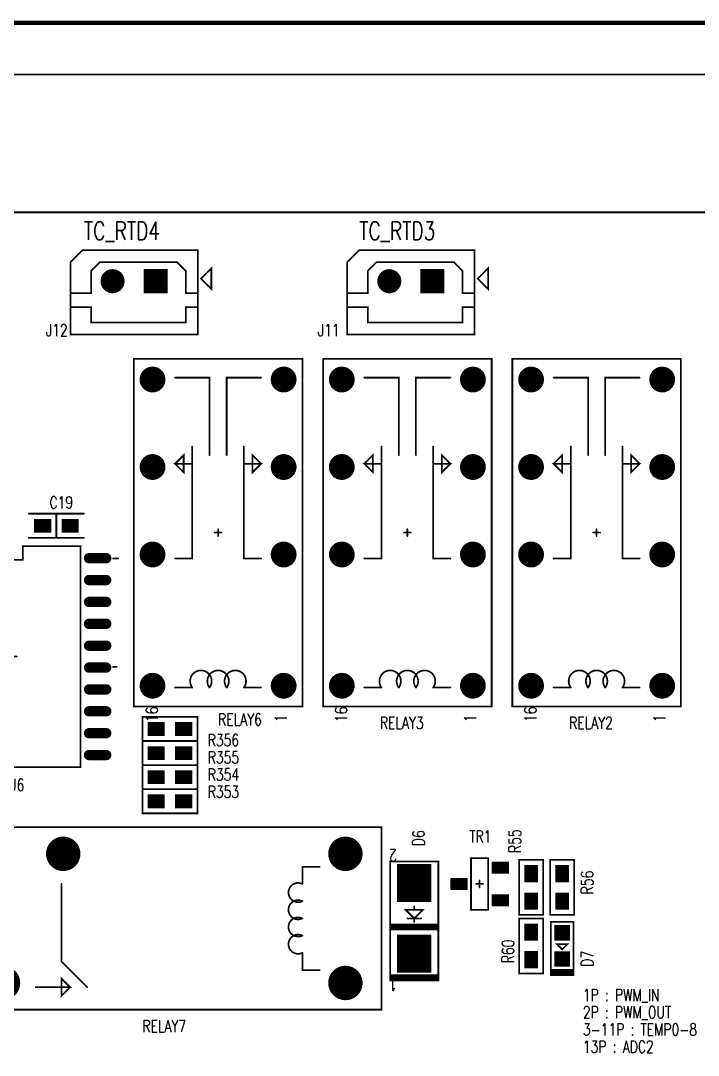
# Model space of a CAD drawing. Extents: x -22 to 239, y -29 to 162.
# Drawn here: x 14.3 to 53.7, y 101.1 to 161.1 of the extents above; entities that cross this region are included whole.
import ezdxf

# ---------------------------------------------------------------- set-up
doc = ezdxf.new("R2010")
doc.units = 0
doc.linetypes.add('TRMIDX_2048', pattern=[2, 1, 1])
for name, color, linetype in [('2D_LINE_00', 150, 'CONTINUOUS'), ('BOARD_OUTLINE_00', 255, 'CONTINUOUS'), ('DIMENSION1_01', 255, 'CONTINUOUS'), ('DRIL_NPLTE_THRU_01', 5, 'CONTINUOUS'), ('DRIL_NPLTE_THRU_02', 106, 'CONTINUOUS'), ('DRIL_NPLTE_THRU_03', 96, 'CONTINUOUS'), ('DRIL_NPLTE_THRU_04', 34, 'CONTINUOUS'), ('DRIL_PLTE_THRU_01', 5, 'CONTINUOUS'), ('DRIL_PLTE_THRU_02', 106, 'CONTINUOUS'), ('DRIL_PLTE_THRU_03', 96, 'CONTINUOUS'), ('DRIL_PLTE_THRU_04', 34, 'CONTINUOUS'), ('DRIL_SYMBOL', 255, 'CONTINUOUS'), ('PADS_BOT', 43, 'CONTINUOUS'), ('PADS_INNER', 186, 'CONTINUOUS'), ('PADS_TOP', 186, 'CONTINUOUS'), ('PART_NAME_01', 3, 'CONTINUOUS'), ('PART_TOP_2DLINE_00', 150, 'CONTINUOUS'), ('PART_TOP_2DLINE_01', 150, 'CONTINUOUS'), ('PART_TOP_TEXT_126', 255, 'CONTINUOUS'), ('TEXT_126', 255, 'CONTINUOUS')]:
    doc.layers.add(name, color=color, linetype=linetype)
doc.styles.add('W0$1', font='simplex', dxfattribs={"width": 0.75})
doc.styles.add('W0$15', font='simplex', dxfattribs={"width": 0.75})

# ---------------------------------------------------------------- blocks, each defined once
blk = doc.blocks.new('BOARD_100')
at = {"layer": 'BOARD_OUTLINE_00', "const_width": 0.1}
blk.add_lwpolyline([(0, -1, -0.414214), (1, 0), (237, 0, -0.414214), (238, -1), (238, -149, -0.414214), (237, -150), (1, -150, -0.414214), (0, -149)], format="xyb", close=True, dxfattribs=at)
blk = doc.blocks.new('D_1dfeghi_98')
at = {"layer": 'DIMENSION1_01', "linetype": 'TRMIDX_2048', "const_width": 0.254}
blk.add_lwpolyline([(0, 11), (112.292, 11)], dxfattribs=at)
blk = doc.blocks.new('DRAWING_130')
at = {"layer": '2D_LINE_00', "const_width": 0.1}
blk.add_lwpolyline([(0.052, -1.226), (238.052, -1.226), (238.052, -9.226), (0.052, -9.226)], close=True, dxfattribs=at)
blk = doc.blocks.new('SMOOTH_0$1')
at = {"const_width": 0.05}
blk.add_lwpolyline([(-0.025, 0, 1), (0.025, 0, 1)], format="xyb", close=True, dxfattribs=at)
blk = doc.blocks.new('PART_BODY_TOP_24')
at = {"layer": 'PART_TOP_2DLINE_00', "const_width": 0.1}
for points in [[(-1.5, 0.5), (1.5, 0.5), (1.5, -0.5), (-1.5, -0.5), (-1.5, 0.5)], [(-0.2, 0), (0.2, 0)], [(0, -0.2), (0, 0.2)]]:
    blk.add_lwpolyline(points, dxfattribs=at)
at = {"layer": 'PART_TOP_2DLINE_00'}
for p in [(-1.5, 0.5), (-1.5, 0.5), (-0.2, 0), (0, 0.2), (0.2, 0), (1.5, 0.5), (-1.5, -0.5), (0, -0.2), (1.5, -0.5)]:
    blk.add_blockref('SMOOTH_0$1', p, dxfattribs=at)
blk = doc.blocks.new('DRIL_HOLE_0')
blk.add_lwpolyline([(0, 0, 1), (0, 0, 1)], format="xyb", close=True)
blk = doc.blocks.new('PAD_1')
blk.add_lwpolyline([(0, 0, 1), (0, 0, 1)], format="xyb", close=True)
blk = doc.blocks.new('PAD_6')
at = {"const_width": 0.7}
blk.add_lwpolyline([(-0.5, 0), (0.5, 0)], dxfattribs=at)
blk = doc.blocks.new('STK_TOP_109')
at = {"layer": 'DRIL_PLTE_THRU_01'}
blk.add_blockref('DRIL_HOLE_0', (0, 0), dxfattribs=at)
at = {"layer": 'DRIL_PLTE_THRU_02'}
blk.add_blockref('DRIL_HOLE_0', (0, 0), dxfattribs=at)
at = {"layer": 'DRIL_PLTE_THRU_03'}
blk.add_blockref('DRIL_HOLE_0', (0, 0), dxfattribs=at)
at = {"layer": 'DRIL_PLTE_THRU_04'}
blk.add_blockref('DRIL_HOLE_0', (0, 0), dxfattribs=at)
at = {"layer": 'PADS_BOT'}
blk.add_blockref('PAD_1', (0, 0), dxfattribs=at)
at = {"layer": 'PADS_INNER'}
blk.add_blockref('PAD_1', (0, 0), dxfattribs=at)
at = {"layer": 'PADS_TOP', "rotation": 90}
blk.add_blockref('PAD_6', (0, 0), dxfattribs=at)
blk = doc.blocks.new('SYM_TOP_27')
for name, p in [('STK_TOP_109', (0, 1.2)), ('PART_BODY_TOP_24', (0, 0)), ('STK_TOP_109', (-0.95, -1.2)), ('STK_TOP_109', (0.95, -1.2))]:
    blk.add_blockref(name, p)
blk = doc.blocks.new('PART_TOP_25')
blk.add_blockref('SYM_TOP_27', (0, 0))
at = {"layer": 'PART_NAME_01', "style": 'W0$1', "width": 0.75}
blk.add_text('TR1', height=0.7, rotation=270, dxfattribs=at).set_placement((2.4, 0.6))
blk = doc.blocks.new('PART_BODY_TOP_29')
at = {"layer": 'PART_TOP_2DLINE_00', "const_width": 0.1}
blk.add_lwpolyline([(3.7, -3.1), (3.7, 1.8), (-3, 1.8), (-3.7, 1.1), (-3.7, -3.1)], close=True, dxfattribs=at)
for points in [[(3.7, -0.7), (3, -0.7), (3, 0.6), (2.5, 1.1), (-2, 1.1), (-2.5, 0.6), (-2.5, -0.7), (-3.7, -0.7)], [(3.89, 0.15), (4.49, -0.45), (4.49, 0.75), (3.89, 0.15)], [(3.7, -1.5), (3, -1.5), (3, -2.4), (-2.5, -2.4), (-2.5, -1.5), (-3.701, -1.5)]]:
    blk.add_lwpolyline(points, dxfattribs=at)
at = {"layer": 'PART_TOP_2DLINE_00'}
for p in [(-3, 1.8), (3.7, 1.8), (-3.7, 1.1), (-2.5, 0.6), (-2, 1.1), (2.5, 1.1), (3, 0.6), (4.49, 0.75), (3.89, 0.15), (3.89, 0.15), (4.49, -0.45), (-3.7, -0.7), (-2.5, -0.7), (3, -0.7), (3.7, -0.7), (-3.701, -1.5), (-2.5, -1.5), (3, -1.5), (3.7, -1.5), (-2.5, -2.4), (3, -2.4), (-3.7, -3.1), (3.7, -3.1)]:
    blk.add_blockref('SMOOTH_0$1', p, dxfattribs=at)
blk = doc.blocks.new('DRIL_SYMBOL_0$9')
at = {"layer": 'DRIL_SYMBOL', "const_width": 0.0508}
for points in [[(-0.254, 0), (0.254, 0)], [(0, -0.254), (0, 0.254)]]:
    blk.add_lwpolyline(points, dxfattribs=at)
blk = doc.blocks.new('DRIL_HOLE_0$9')
at = {"const_width": 0.45}
blk.add_lwpolyline([(-0.225, 0, 1), (0.225, 0, 1)], format="xyb", close=True, dxfattribs=at)
blk.add_blockref('DRIL_SYMBOL_0$9', (0, 0))
blk = doc.blocks.new('PAD_19')
at = {"const_width": 0.7}
blk.add_lwpolyline([(0, -0.35, 1), (0, 0.35, 1)], format="xyb", close=True, dxfattribs=at)
blk = doc.blocks.new('PAD_20')
at = {"const_width": 1.4}
blk.add_lwpolyline([(-0.7, 0), (0.7, 0)], dxfattribs=at)
blk = doc.blocks.new('STK_TOP_132')
at = {"layer": 'DRIL_PLTE_THRU_01'}
blk.add_blockref('DRIL_HOLE_0$9', (0, 0), dxfattribs=at)
at = {"layer": 'DRIL_PLTE_THRU_02'}
blk.add_blockref('DRIL_HOLE_0$9', (0, 0), dxfattribs=at)
at = {"layer": 'DRIL_PLTE_THRU_03'}
blk.add_blockref('DRIL_HOLE_0$9', (0, 0), dxfattribs=at)
at = {"layer": 'DRIL_PLTE_THRU_04'}
blk.add_blockref('DRIL_HOLE_0$9', (0, 0), dxfattribs=at)
at = {"layer": 'PADS_BOT'}
blk.add_blockref('PAD_20', (0, 0), dxfattribs=at)
at = {"layer": 'PADS_INNER'}
blk.add_blockref('PAD_19', (0, 0), dxfattribs=at)
at = {"layer": 'PADS_TOP'}
blk.add_blockref('PAD_20', (0, 0), dxfattribs=at)
blk = doc.blocks.new('STK_TOP_131')
at = {"layer": 'DRIL_PLTE_THRU_01'}
blk.add_blockref('DRIL_HOLE_0$9', (0, 0), dxfattribs=at)
at = {"layer": 'DRIL_PLTE_THRU_02'}
blk.add_blockref('DRIL_HOLE_0$9', (0, 0), dxfattribs=at)
at = {"layer": 'DRIL_PLTE_THRU_03'}
blk.add_blockref('DRIL_HOLE_0$9', (0, 0), dxfattribs=at)
at = {"layer": 'DRIL_PLTE_THRU_04'}
blk.add_blockref('DRIL_HOLE_0$9', (0, 0), dxfattribs=at)
at = {"layer": 'PADS_BOT'}
blk.add_blockref('PAD_19', (0, 0), dxfattribs=at)
at = {"layer": 'PADS_INNER'}
blk.add_blockref('PAD_19', (0, 0), dxfattribs=at)
at = {"layer": 'PADS_TOP'}
blk.add_blockref('PAD_19', (0, 0), dxfattribs=at)
blk = doc.blocks.new('SYM_TOP_32')
for name, p in [('PART_BODY_TOP_29', (0, 0)), ('STK_TOP_131', (-1.25, 0)), ('STK_TOP_132', (1.25, 0))]:
    blk.add_blockref(name, p)
blk = doc.blocks.new('PART_TOP_31')
blk.add_blockref('SYM_TOP_32', (0, 0))
at = {"layer": 'PART_NAME_01', "style": 'W0$1', "width": 0.75}
blk.add_text('J11', height=0.7, dxfattribs=at).set_placement((-5.4, -3.2))
blk = doc.blocks.new('PART_TOP_32')
blk.add_blockref('SYM_TOP_32', (0, 0))
at = {"layer": 'PART_NAME_01', "style": 'W0$1', "width": 0.75}
blk.add_text('J12', height=0.7, dxfattribs=at).set_placement((-5.118, -3.2))
blk = doc.blocks.new('PART_BODY_TOP_36')
at = {"layer": 'PART_TOP_2DLINE_00', "const_width": 0.1}
for points in [[(-1.599946, 0.700024), (1.599946, 0.700024)], [(0, 0.700024), (0, -0.700024)], [(-1.599946, -0.700024), (1.599946, -0.700024)]]:
    blk.add_lwpolyline(points, dxfattribs=at)
at = {"layer": 'PART_TOP_2DLINE_00'}
for p in [(-1.599946, 0.700024), (0, 0.700024), (1.599946, 0.700024), (-1.599946, -0.700024), (0, -0.700024), (1.599946, -0.700024)]:
    blk.add_blockref('SMOOTH_0$1', p, dxfattribs=at)
blk = doc.blocks.new('PAD_25')
at = {"const_width": 0.8}
blk.add_lwpolyline([(-0.5, 0), (0.5, 0)], dxfattribs=at)
blk = doc.blocks.new('STK_TOP_43')
at = {"layer": 'DRIL_NPLTE_THRU_01'}
blk.add_blockref('DRIL_HOLE_0', (0, 0), dxfattribs=at)
at = {"layer": 'DRIL_NPLTE_THRU_02'}
blk.add_blockref('DRIL_HOLE_0', (0, 0), dxfattribs=at)
at = {"layer": 'DRIL_NPLTE_THRU_03'}
blk.add_blockref('DRIL_HOLE_0', (0, 0), dxfattribs=at)
at = {"layer": 'DRIL_NPLTE_THRU_04'}
blk.add_blockref('DRIL_HOLE_0', (0, 0), dxfattribs=at)
at = {"layer": 'PADS_BOT'}
blk.add_blockref('PAD_1', (0, 0), dxfattribs=at)
at = {"layer": 'PADS_INNER'}
blk.add_blockref('PAD_1', (0, 0), dxfattribs=at)
at = {"layer": 'PADS_TOP'}
blk.add_blockref('PAD_25', (0, 0), dxfattribs=at)
blk = doc.blocks.new('SYM_TOP_39')
for name, p in [('PART_BODY_TOP_36', (0, 0)), ('STK_TOP_43', (-0.8001, 0)), ('STK_TOP_43', (0.8001, 0))]:
    blk.add_blockref(name, p)
blk = doc.blocks.new('PART_TOP_61')
blk.add_blockref('SYM_TOP_39', (0, 0))
at = {"layer": 'PART_NAME_01', "style": 'W0$1', "width": 0.75}
blk.add_text('C19', height=0.7, dxfattribs=at).set_placement((-0.4, 1))
blk = doc.blocks.new('PART_BODY_TOP_38')
at = {"layer": 'PART_TOP_2DLINE_00', "const_width": 0.1}
blk.add_lwpolyline([(-12.3, 5.3), (12.3, 5.3), (12.3, -5.3), (-12.3, -5.3)], close=True, dxfattribs=at)
for points in [[(7.8, 4), (5.8, 4), (6.3, 3.5), (6.3, 4.5), (5.8, 4)], [(6.3, -2), (6.3, 2.5), (4.8, 4)], [(-7.7, 2), (-7.7, 3), (-8.7, 3)], [(-8.7, -3), (-7.7, -3), (-7.7, -2)]]:
    blk.add_lwpolyline(points, dxfattribs=at)
for points in [[(-7.7, 1, 1.617559), (-7.7, 2)], [(-7.7, 0, 1.617559), (-7.7, 1)], [(-7.7, -1, 1.617559), (-7.7, 0)], [(-7.7, -2, 1.617559), (-7.7, -1)]]:
    blk.add_lwpolyline(points, format="xyb", dxfattribs=at)
at = {"layer": 'PART_TOP_2DLINE_00'}
for p in [(-12.3, 5.3), (12.3, 5.3), (6.3, 4.5), (4.8, 4), (5.8, 4), (5.8, 4), (7.8, 4), (-8.7, 3), (-7.7, 3), (6.3, 3.5), (6.3, 2.5), (-7.7, 2), (-7.7, 2), (-7.7, 1), (-7.7, 1), (-7.7, 0), (-7.7, 0), (-7.7, -1), (-7.7, -1), (-7.7, -2), (-7.7, -2), (6.3, -2), (-8.7, -3), (-7.7, -3), (-12.3, -5.3), (12.3, -5.3)]:
    blk.add_blockref('SMOOTH_0$1', p, dxfattribs=at)
at = {"layer": 'PART_TOP_TEXT_126', "style": 'W0$1', "width": 0.75}
for s, p in [('1', (-13.2, 3.5)), ('4', (12.8, 3.5)), ('2', (-13.2, -4)), ('3', (12.8, -4))]:
    blk.add_text(s, height=0.7, dxfattribs=at).set_placement(p)
blk = doc.blocks.new('DRIL_SYMBOL_1$3')
at = {"layer": 'DRIL_SYMBOL', "const_width": 0.0508}
for points in [[(-0.254, 0), (0.254, 0)], [(0, -0.254), (0, 0.254)]]:
    blk.add_lwpolyline(points, dxfattribs=at)
blk = doc.blocks.new('DRIL_HOLE_1$3')
at = {"const_width": 0.65}
blk.add_lwpolyline([(-0.325, 0, 1), (0.325, 0, 1)], format="xyb", close=True, dxfattribs=at)
blk.add_blockref('DRIL_SYMBOL_1$3', (0, 0))
blk = doc.blocks.new('PAD_0')
at = {"const_width": 1}
blk.add_lwpolyline([(0, -0.5, 1), (0, 0.5, 1)], format="xyb", close=True, dxfattribs=at)
blk = doc.blocks.new('STK_TOP_141')
at = {"layer": 'DRIL_PLTE_THRU_01'}
blk.add_blockref('DRIL_HOLE_1$3', (0, 0), dxfattribs=at)
at = {"layer": 'DRIL_PLTE_THRU_02'}
blk.add_blockref('DRIL_HOLE_1$3', (0, 0), dxfattribs=at)
at = {"layer": 'DRIL_PLTE_THRU_03'}
blk.add_blockref('DRIL_HOLE_1$3', (0, 0), dxfattribs=at)
at = {"layer": 'DRIL_PLTE_THRU_04'}
blk.add_blockref('DRIL_HOLE_1$3', (0, 0), dxfattribs=at)
at = {"layer": 'PADS_BOT'}
blk.add_blockref('PAD_0', (0, 0), dxfattribs=at)
at = {"layer": 'PADS_INNER'}
blk.add_blockref('PAD_0', (0, 0), dxfattribs=at)
at = {"layer": 'PADS_TOP'}
blk.add_blockref('PAD_0', (0, 0), dxfattribs=at)
blk = doc.blocks.new('SYM_TOP_41')
for name, p in [('PART_BODY_TOP_38', (0, 0)), ('STK_TOP_141', (-10.2, 3.75)), ('STK_TOP_141', (9.7, 3.75)), ('STK_TOP_141', (-10.2, -3.75)), ('STK_TOP_141', (6.2, -3.75))]:
    blk.add_blockref(name, p)
blk = doc.blocks.new('PART_TOP_126')
blk.add_blockref('SYM_TOP_41', (0, 0))
at = {"layer": 'PART_NAME_01', "style": 'W0$1', "width": 0.75}
blk.add_text('RELAY7', height=0.7, rotation=180, dxfattribs=at).set_placement((1.6, 6.6))
blk = doc.blocks.new('PART_BODY_TOP_41')
at = {"layer": 'PART_TOP_2DLINE_01', "const_width": 0.1}
for points in [[(-1.400048, -0.659892), (-1.700022, -0.659892), (-1.700022, 0.659892), (-1.400048, 0.659892)], [(-1.599946, -0.599948), (-1.599946, 0.599948)], [(-1.500124, -0.599948), (-1.500124, 0.6)], [(-0.199898, 0), (0.100076, 0.299974), (0.100076, -0.299974), (-0.199898, 0)]]:
    blk.add_lwpolyline(points, dxfattribs=at)
blk.add_lwpolyline([(1.397, -0.659892), (-1.397, -0.659892), (-1.397, 0.659892), (1.397, 0.659892)], close=True, dxfattribs=at)
at = {"layer": 'PART_TOP_2DLINE_01'}
for p in [(-1.700022, 0.659892), (-1.599946, 0.599948), (-1.500124, 0.6), (-1.400048, 0.659892), (-1.397, 0.659892), (1.397, 0.659892), (-0.199898, 0), (-0.199898, 0), (0.100076, 0.299974), (-1.599946, -0.599948), (-1.500124, -0.599948), (0.100076, -0.299974), (-1.700022, -0.659892), (-1.400048, -0.659892), (-1.397, -0.659892), (1.397, -0.659892)]:
    blk.add_blockref('SMOOTH_0$1', p, dxfattribs=at)
blk = doc.blocks.new('PAD_27')
at = {"const_width": 0.9}
blk.add_lwpolyline([(-0.45, 0), (0.45, 0)], dxfattribs=at)
blk = doc.blocks.new('STK_TOP_142')
at = {"layer": 'DRIL_NPLTE_THRU_01'}
blk.add_blockref('DRIL_HOLE_0', (0, 0), dxfattribs=at)
at = {"layer": 'DRIL_NPLTE_THRU_02'}
blk.add_blockref('DRIL_HOLE_0', (0, 0), dxfattribs=at)
at = {"layer": 'DRIL_NPLTE_THRU_03'}
blk.add_blockref('DRIL_HOLE_0', (0, 0), dxfattribs=at)
at = {"layer": 'DRIL_NPLTE_THRU_04'}
blk.add_blockref('DRIL_HOLE_0', (0, 0), dxfattribs=at)
at = {"layer": 'PADS_BOT'}
blk.add_blockref('PAD_1', (0, 0), dxfattribs=at)
at = {"layer": 'PADS_INNER'}
blk.add_blockref('PAD_1', (0, 0), dxfattribs=at)
at = {"layer": 'PADS_TOP'}
blk.add_blockref('PAD_27', (0, 0), dxfattribs=at)
blk = doc.blocks.new('SYM_TOP_44')
for name, p in [('PART_BODY_TOP_41', (0, 0)), ('STK_TOP_142', (-0.762, 0)), ('STK_TOP_142', (0.762, 0))]:
    blk.add_blockref(name, p)
blk = doc.blocks.new('PART_TOP_154')
blk.add_blockref('SYM_TOP_44', (0, 0))
at = {"layer": 'PART_NAME_01', "style": 'W0$1', "width": 0.75}
blk.add_text('D7', height=0.7, dxfattribs=at).set_placement((-1.2, -1.8))
blk = doc.blocks.new('PART_BODY_TOP_45')
at = {"layer": 'PART_TOP_2DLINE_00', "const_width": 0.1}
blk.add_lwpolyline([(-1.599946, 0.700024), (1.599946, 0.700024), (1.599946, -0.700024), (-1.599946, -0.700024), (-1.599946, 0.700024)], dxfattribs=at)
at = {"layer": 'PART_TOP_2DLINE_00'}
for p in [(-1.599946, 0.700024), (-1.599946, 0.700024), (1.599946, 0.700024), (-1.599946, -0.700024), (1.599946, -0.700024)]:
    blk.add_blockref('SMOOTH_0$1', p, dxfattribs=at)
blk = doc.blocks.new('SYM_TOP_48')
for name, p in [('PART_BODY_TOP_45', (0, 0)), ('STK_TOP_43', (-0.8001, 0)), ('STK_TOP_43', (0.8001, 0))]:
    blk.add_blockref(name, p)
blk = doc.blocks.new('PART_TOP_428')
blk.add_blockref('SYM_TOP_48', (0, 0))
at = {"layer": 'PART_NAME_01', "style": 'W0$1', "width": 0.75}
blk.add_text('R55', height=0.7, dxfattribs=at).set_placement((2, 0.6))
blk = doc.blocks.new('PART_TOP_429')
blk.add_blockref('SYM_TOP_48', (0, 0))
at = {"layer": 'PART_NAME_01', "style": 'W0$1', "width": 0.75}
blk.add_text('R56', height=0.7, rotation=180, dxfattribs=at).set_placement((0.4, 1.8))
blk = doc.blocks.new('PART_TOP_434')
blk.add_blockref('SYM_TOP_48', (0, 0))
at = {"layer": 'PART_NAME_01', "style": 'W0$1', "width": 0.75}
blk.add_text('R60', height=0.7, dxfattribs=at).set_placement((-1, 1))
blk = doc.blocks.new('PART_BODY_TOP_28')
at = {"layer": 'PART_TOP_2DLINE_00', "const_width": 0.1}
blk.add_lwpolyline([(-10.1, 4.9), (10.1, 4.9), (10.1, -4.9), (-10.1, -4.9)], close=True, dxfattribs=at)
for points in [[(-9, 2.5), (-9, 1.5)], [(-1.5, 2.5), (-1.5, 1.5), (5, 1.5)], [(4, 1.5), (4, 2.5), (3.5, 2), (4.5, 2), (4, 2.5)], [(9, 2.5), (9, 0.5), (4.5, 0.5)], [(-0.2, 0), (0, 0), (0, -0.2)], [(0, 0.2), (0, 0), (0.2, 0)], [(9, -2.5), (9, -0.5), (4.5, -0.5)], [(-9, -1.5), (-9, -2.5)], [(-1.5, -2.5), (-1.5, -1.5), (5, -1.5)], [(4, -1.5), (4, -2.5), (3.5, -2), (4.5, -2), (4, -2.5)]]:
    blk.add_lwpolyline(points, dxfattribs=at)
for points in [[(-9, 1.5, -1.999132), (-9, 0.5)], [(-9, 0.5, -1.999132), (-9, -0.5)], [(-9, -0.5, -1.999132), (-9, -1.5)]]:
    blk.add_lwpolyline(points, format="xyb", dxfattribs=at)
at = {"layer": 'PART_TOP_2DLINE_00'}
for p in [(-10.1, 4.9), (10.1, 4.9), (-9, 2.5), (-1.5, 2.5), (4, 2.5), (4, 2.5), (9, 2.5), (3.5, 2), (4.5, 2), (-9, 1.5), (-9, 1.5), (-1.5, 1.5), (4, 1.5), (5, 1.5), (-9, 0.5), (-9, 0.5), (-0.2, 0), (0, 0.2), (0, 0), (0, 0), (0.2, 0), (4.5, 0.5), (9, 0.5), (-9, -0.5), (-9, -0.5), (0, -0.2), (4.5, -0.5), (9, -0.5), (-9, -1.5), (-9, -1.5), (-1.5, -1.5), (4, -1.5), (5, -1.5), (3.5, -2), (4.5, -2), (-9, -2.5), (-1.5, -2.5), (4, -2.5), (4, -2.5), (9, -2.5), (-10.1, -4.9), (10.1, -4.9)]:
    blk.add_blockref('SMOOTH_0$1', p, dxfattribs=at)
at = {"layer": 'PART_TOP_TEXT_126', "style": 'W0$1', "width": 0.75}
for s, p in [('16', (-11, 3.5)), ('1', (-11, -4))]:
    blk.add_text(s, height=0.7, dxfattribs=at).set_placement(p)
blk = doc.blocks.new('DRIL_SYMBOL_0$8')
at = {"layer": 'DRIL_SYMBOL', "const_width": 0.0508}
for points in [[(-0.254, 0), (0.254, 0)], [(0, -0.254), (0, 0.254)]]:
    blk.add_lwpolyline(points, dxfattribs=at)
blk = doc.blocks.new('DRIL_HOLE_0$8')
at = {"const_width": 0.4}
blk.add_lwpolyline([(-0.2, 0, 1), (0.2, 0, 1)], format="xyb", close=True, dxfattribs=at)
blk.add_blockref('DRIL_SYMBOL_0$8', (0, 0))
blk = doc.blocks.new('PAD_17')
at = {"const_width": 0.75}
blk.add_lwpolyline([(0, -0.375, 1), (0, 0.375, 1)], format="xyb", close=True, dxfattribs=at)
blk = doc.blocks.new('STK_TOP_126')
at = {"layer": 'DRIL_PLTE_THRU_01'}
blk.add_blockref('DRIL_HOLE_0$8', (0, 0), dxfattribs=at)
at = {"layer": 'DRIL_PLTE_THRU_02'}
blk.add_blockref('DRIL_HOLE_0$8', (0, 0), dxfattribs=at)
at = {"layer": 'DRIL_PLTE_THRU_03'}
blk.add_blockref('DRIL_HOLE_0$8', (0, 0), dxfattribs=at)
at = {"layer": 'DRIL_PLTE_THRU_04'}
blk.add_blockref('DRIL_HOLE_0$8', (0, 0), dxfattribs=at)
at = {"layer": 'PADS_BOT'}
blk.add_blockref('PAD_17', (0, 0), dxfattribs=at)
at = {"layer": 'PADS_INNER'}
blk.add_blockref('PAD_17', (0, 0), dxfattribs=at)
at = {"layer": 'PADS_TOP'}
blk.add_blockref('PAD_17', (0, 0), dxfattribs=at)
blk = doc.blocks.new('SYM_TOP_31')
for name, p in [('PART_BODY_TOP_28', (0, 0)), ('STK_TOP_126', (-8.89, 3.81)), ('STK_TOP_126', (-1.27, 3.81)), ('STK_TOP_126', (3.81, 3.81)), ('STK_TOP_126', (8.89, 3.81)), ('STK_TOP_126', (-8.89, -3.81)), ('STK_TOP_126', (-1.27, -3.81)), ('STK_TOP_126', (3.81, -3.81)), ('STK_TOP_126', (8.89, -3.81))]:
    blk.add_blockref(name, p)
blk = doc.blocks.new('PART_TOP_512')
blk.add_blockref('SYM_TOP_31', (0, 0))
at = {"layer": 'PART_NAME_01', "style": 'W0$1', "width": 0.75}
blk.add_text('RELAY2', height=0.7, rotation=270, dxfattribs=at).set_placement((-11.4, 1.6))
blk = doc.blocks.new('PART_TOP_513')
blk.add_blockref('SYM_TOP_31', (0, 0))
at = {"layer": 'PART_NAME_01', "style": 'W0$1', "width": 0.75}
blk.add_text('RELAY3', height=0.7, rotation=270, dxfattribs=at).set_placement((-11.4, 1.6))
blk = doc.blocks.new('PART_TOP_516')
blk.add_blockref('SYM_TOP_31', (0, 0))
at = {"layer": 'PART_NAME_01', "style": 'W0$1', "width": 0.75}
blk.add_text('RELAY6', height=0.7, rotation=270, dxfattribs=at).set_placement((-11.2, 0))
blk = doc.blocks.new('PART_BODY_TOP_48')
at = {"layer": 'PART_TOP_2DLINE_00', "const_width": 0.1}
for points in [[(-3.6, 1.4), (-3.6, -1.4), (-3.5, -1.4), (-3.5, 1.4)], [(-2.5, 1.4), (-3.6, 1.4)], [(-3.45, 1.35), (-3.45, -1.35), (-3.35, -1.35), (-3.35, 1.35)], [(-2.7, 1.4), (2.7, 1.4)], [(-0.65, -1.4), (-0.65, 1.4), (-0.55, 1.4), (-0.55, -1.4), (-0.45, -1.4), (-0.45, 1.4), (-0.35, 1.4), (-0.35, -1.4)], [(0, 0), (0.5, 0.5), (0.5, -0.5), (0, 0)], [(0.05, 0), (-0.2, 0)], [(0, 0.4), (0, -0.4)], [(0.5, 0), (0.7, 0)], [(-2.6, -1.4), (-3.6, -1.4)], [(2.7, -1.4), (-2.7, -1.4)]]:
    blk.add_lwpolyline(points, dxfattribs=at)
blk.add_lwpolyline([(-3.3, 1.4), (3.3, 1.4), (3.3, -1.4), (-3.3, -1.4)], close=True, dxfattribs=at)
at = {"layer": 'PART_TOP_2DLINE_00'}
for p in [(-3.6, 1.4), (-3.6, 1.4), (-3.5, 1.4), (-3.45, 1.35), (-3.35, 1.35), (-3.3, 1.4), (-2.7, 1.4), (-2.5, 1.4), (-0.65, 1.4), (-0.55, 1.4), (-0.45, 1.4), (-0.35, 1.4), (2.7, 1.4), (3.3, 1.4), (-0.2, 0), (0, 0.4), (0, 0), (0, 0), (0.05, 0), (0.5, 0.5), (0.5, 0), (0.7, 0), (0, -0.4), (0.5, -0.5), (-3.6, -1.4), (-3.6, -1.4), (-3.5, -1.4), (-3.45, -1.35), (-3.35, -1.35), (-3.3, -1.4), (-2.7, -1.4), (-2.6, -1.4), (-0.65, -1.4), (-0.55, -1.4), (-0.45, -1.4), (-0.35, -1.4), (2.7, -1.4), (3.3, -1.4)]:
    blk.add_blockref('SMOOTH_0$1', p, dxfattribs=at)
blk = doc.blocks.new('PAD_33')
at = {"const_width": 2}
blk.add_lwpolyline([(-1.1, 0), (1.1, 0)], dxfattribs=at)
blk = doc.blocks.new('STK_TOP_148')
at = {"layer": 'DRIL_PLTE_THRU_01'}
blk.add_blockref('DRIL_HOLE_0', (0, 0), dxfattribs=at)
at = {"layer": 'DRIL_PLTE_THRU_02'}
blk.add_blockref('DRIL_HOLE_0', (0, 0), dxfattribs=at)
at = {"layer": 'DRIL_PLTE_THRU_03'}
blk.add_blockref('DRIL_HOLE_0', (0, 0), dxfattribs=at)
at = {"layer": 'DRIL_PLTE_THRU_04'}
blk.add_blockref('DRIL_HOLE_0', (0, 0), dxfattribs=at)
at = {"layer": 'PADS_BOT'}
blk.add_blockref('PAD_1', (0, 0), dxfattribs=at)
at = {"layer": 'PADS_INNER'}
blk.add_blockref('PAD_1', (0, 0), dxfattribs=at)
at = {"layer": 'PADS_TOP'}
blk.add_blockref('PAD_33', (0, 0), dxfattribs=at)
blk = doc.blocks.new('SYM_TOP_51')
for name, p in [('PART_BODY_TOP_48', (0, 0)), ('STK_TOP_148', (-2.05, 0)), ('STK_TOP_148', (2.05, 0))]:
    blk.add_blockref(name, p)
blk = doc.blocks.new('PART_TOP_519')
blk.add_blockref('SYM_TOP_51', (0, 0))
at = {"layer": 'PART_NAME_01', "style": 'W0$1', "width": 0.75}
blk.add_text('D6', height=0.7, dxfattribs=at).set_placement((4.2, -0.6))
blk = doc.blocks.new('PART_BODY_TOP_222')
at = {"layer": 'PART_TOP_2DLINE_00', "const_width": 0.1}
for points in [[(-5.7, 5.9), (-5.7, 6.2)], [(0.6, 5.9), (0.6, 6.1)], [(-0.3, 0), (0.3, 0)], [(0, 0.3), (0, -0.3)], [(-5.6, -6), (-5.8, -6)], [(-5.8, -6), (-5.6, -6)], [(-0.7, -5.9), (-0.7, -6.1)], [(5.7, -5.9), (5.7, -6.2)], [(-5.4, -6.2), (-6, -6.2)], [(-5.5, -6.1), (-5.9, -6.1)]]:
    blk.add_lwpolyline(points, dxfattribs=at)
for points in [[(-6.415, 4), (-6.415, 0.65), (-5.613, 0.65), (-5.613, -0.65), (-6.415, -0.65), (-6.415, -4), (6.415, -4), (6.415, 4)], [(-5.7, -5.9), (-6.1, -6.3), (-5.3, -6.3)]]:
    blk.add_lwpolyline(points, close=True, dxfattribs=at)
blk.add_lwpolyline([(-5.64, -2.9, 1), (-4.36, -2.9, 1)], format="xyb", close=True, dxfattribs=at)
at = {"layer": 'PART_TOP_2DLINE_00'}
for p in [(-5.7, 6.2), (0.6, 6.1), (-5.7, 5.9), (0.6, 5.9), (-6.415, 4), (6.415, 4), (-6.415, 0.65), (-5.613, 0.65), (-0.3, 0), (0, 0.3), (0.3, 0), (-6.415, -0.65), (-5.613, -0.65), (0, -0.3), (-6.415, -4), (6.415, -4), (-5.8, -6), (-5.8, -6), (-5.7, -5.9), (-5.6, -6), (-5.6, -6), (-0.7, -5.9), (5.7, -5.9), (-6.1, -6.3), (-6, -6.2), (-5.9, -6.1), (-5.5, -6.1), (-5.4, -6.2), (-5.3, -6.3), (-0.7, -6.1), (5.7, -6.2)]:
    blk.add_blockref('SMOOTH_0$1', p, dxfattribs=at)
blk = doc.blocks.new('PAD_3')
at = {"const_width": 0.3}
blk.add_lwpolyline([(-0.5, -0.15), (0.5, -0.15, 1), (0.5, 0.15), (-0.5, 0.15, 1)], format="xyb", close=True, dxfattribs=at)
blk = doc.blocks.new('STK_TOP_106')
at = {"layer": 'DRIL_NPLTE_THRU_01'}
blk.add_blockref('DRIL_HOLE_0', (0, 0), dxfattribs=at)
at = {"layer": 'DRIL_NPLTE_THRU_02'}
blk.add_blockref('DRIL_HOLE_0', (0, 0), dxfattribs=at)
at = {"layer": 'DRIL_NPLTE_THRU_03'}
blk.add_blockref('DRIL_HOLE_0', (0, 0), dxfattribs=at)
at = {"layer": 'DRIL_NPLTE_THRU_04'}
blk.add_blockref('DRIL_HOLE_0', (0, 0), dxfattribs=at)
at = {"layer": 'PADS_BOT'}
blk.add_blockref('PAD_1', (0, 0), dxfattribs=at)
at = {"layer": 'PADS_INNER'}
blk.add_blockref('PAD_1', (0, 0), dxfattribs=at)
at = {"layer": 'PADS_TOP', "rotation": 90}
blk.add_blockref('PAD_3', (0, 0), dxfattribs=at)
blk = doc.blocks.new('SYM_TOP_71')
for name, p in [('PART_BODY_TOP_222', (0, 0)), ('STK_TOP_106', (-5.715, 5)), ('STK_TOP_106', (-4.445, 5)), ('STK_TOP_106', (-3.175, 5)), ('STK_TOP_106', (-1.905, 5)), ('STK_TOP_106', (-0.635, 5)), ('STK_TOP_106', (0.635, 5)), ('STK_TOP_106', (1.905, 5)), ('STK_TOP_106', (3.175, 5)), ('STK_TOP_106', (4.445, 5)), ('STK_TOP_106', (5.715, 5)), ('STK_TOP_106', (-5.715, -5)), ('STK_TOP_106', (-4.445, -5)), ('STK_TOP_106', (-3.175, -5)), ('STK_TOP_106', (-1.905, -5)), ('STK_TOP_106', (-0.635, -5)), ('STK_TOP_106', (0.635, -5)), ('STK_TOP_106', (1.905, -5)), ('STK_TOP_106', (3.175, -5)), ('STK_TOP_106', (4.445, -5)), ('STK_TOP_106', (5.715, -5))]:
    blk.add_blockref(name, p)
blk = doc.blocks.new('PART_TOP_627')
blk.add_blockref('SYM_TOP_71', (0, 0))
at = {"layer": 'PART_NAME_01', "style": 'W0$1', "width": 0.75}
blk.add_text('U6', height=0.7, rotation=90, dxfattribs=at).set_placement((7.8, -0.2))
blk = doc.blocks.new('PART_TOP_637')
blk.add_blockref('SYM_TOP_48', (0, 0))
at = {"layer": 'PART_NAME_01', "style": 'W0$1', "width": 0.75}
blk.add_text('R353', height=0.7, rotation=180, dxfattribs=at).set_placement((-2.2, -0.2))
blk = doc.blocks.new('PART_TOP_638')
blk.add_blockref('SYM_TOP_48', (0, 0))
at = {"layer": 'PART_NAME_01', "style": 'W0$1', "width": 0.75}
blk.add_text('R354', height=0.7, rotation=180, dxfattribs=at).set_placement((-2.2, 0.2))
blk = doc.blocks.new('PART_TOP_639')
blk.add_blockref('SYM_TOP_48', (0, 0))
at = {"layer": 'PART_NAME_01', "style": 'W0$1', "width": 0.75}
blk.add_text('R355', height=0.7, rotation=180, dxfattribs=at).set_placement((-2.2, 0.6))
blk = doc.blocks.new('PART_TOP_640')
blk.add_blockref('SYM_TOP_48', (0, 0))
at = {"layer": 'PART_NAME_01', "style": 'W0$1', "width": 0.75}
blk.add_text('R356', height=0.7, rotation=180, dxfattribs=at).set_placement((-2.2, 1))

msp = doc.modelspace()

# ---------------------------------------------------------------- block references
for name, p in [('D_1dfeghi_98', (0, 150)), ('DRAWING_130', (-0.052, 159.226)), ('BOARD_100', (0, 150)), ('PART_TOP_32', (20.918, 146)), ('PART_TOP_31', (37, 146)), ('PART_TOP_61', (16.4, 131.8))]:
    msp.add_blockref(name, p)
for name, p, rotation in [('PART_TOP_516', (25.8, 131.4), 90), ('PART_TOP_513', (36.8, 131.4), 90), ('PART_TOP_512', (47.8, 131.4), 90), ('PART_TOP_627', (13.8, 124.2), 270), ('PART_TOP_640', (23, 120), 180), ('PART_TOP_639', (23, 118.6), 180), ('PART_TOP_638', (23, 117.2), 180), ('PART_TOP_637', (23, 115.8), 180), ('PART_TOP_126', (23, 109), 180), ('PART_TOP_519', (37.2, 109), 90), ('PART_TOP_25', (41, 111), 90), ('PART_TOP_428', (44, 110.8), 90), ('PART_TOP_429', (45.8, 110.8), 270), ('PART_TOP_434', (44, 107.4), 90), ('PART_TOP_154', (45.8, 107.4), 90)]:
    msp.add_blockref(name, p, dxfattribs=dict(rotation=rotation))

# ---------------------------------------------------------------- texts
at = {"layer": 'TEXT_126', "width": 0.75}
for s, height, style, p in [('TC_RTD4', 1.05, 'W0$15', (18, 148.4)), ('TC_RTD3', 1.05, 'W0$15', (34, 148.4)), ('1P : PWM_IN', 0.7, 'W0$1', (47, 104.2)), ('2P : PWM_OUT', 0.7, 'W0$1', (47, 103.2)), ('3-11P : TEMP0-8', 0.7, 'W0$1', (47, 102.2)), ('13P : ADC2', 0.7, 'W0$1', (47, 101.2))]:
    msp.add_text(s, height=height, dxfattribs=dict(at, style=style)).set_placement(p)

doc.saveas('drawing.dxf')
